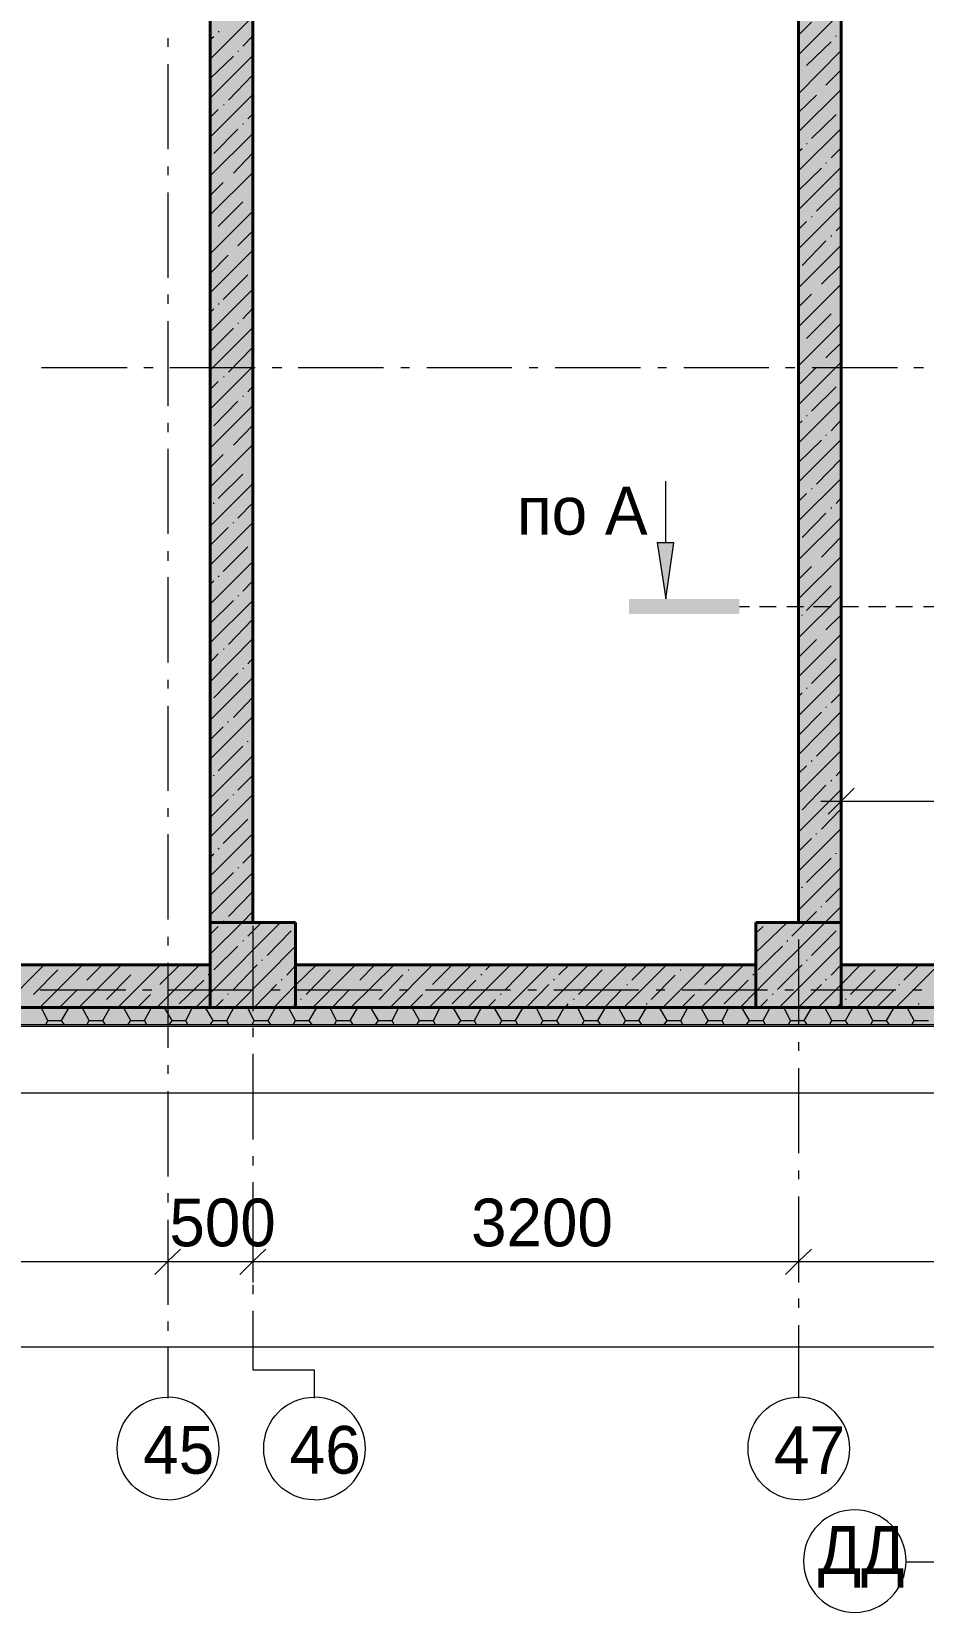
# Model space of a CAD drawing. Header units: millimetres. Extents: x -401725 to 250493, y 305116 to 802890.
# Drawn here: x -375108.241 to -375106.181, y 508974.454 to 508978.104 of the extents above; entities that cross this region are included whole.
import ezdxf

# ---------------------------------------------------------------- set-up
doc = ezdxf.new("R2010")
doc.units = ezdxf.units.MM
doc.layers.add('PDF _Геометрия', color=7, linetype='Continuous', true_color=0x1d1d1d)
doc.layers.add('PDF _Сплошная заливка', color=7, linetype='Continuous', true_color=0xffffff)
doc.layers.add('PDF _Текст', color=7, linetype='Continuous')

msp = doc.modelspace()

# ---------------------------------------------------------------- hatches: boundary and pattern name
at = {"layer": 'PDF _Сплошная заливка', "transparency": 33554559}
msp.add_hatch(color=7, dxfattribs=at).paths.add_polyline_path([(-375106.7776, 508976.796), (-375106.7594, 508976.9237), (-375106.7946, 508976.9237), (-375106.7946, 508976.9144), (-375106.7943, 508976.9144), (-375106.7943, 508976.9027), (-375106.7926, 508976.9027), (-375106.7926, 508976.8927), (-375106.7909, 508976.8927), (-375106.7909, 508976.881), (-375106.7893, 508976.881), (-375106.7893, 508976.871), (-375106.7876, 508976.871), (-375106.7876, 508976.8594), (-375106.7859, 508976.8594), (-375106.7859, 508976.8494), (-375106.7843, 508976.8494), (-375106.7843, 508976.8377), (-375106.7826, 508976.8377), (-375106.7826, 508976.8277), (-375106.7809, 508976.8277), (-375106.7809, 508976.816), (-375106.7793, 508976.816), (-375106.7793, 508976.806), (-375106.7776, 508976.806)])

# ---------------------------------------------------------------- linework, layer by layer
at = {"layer": 'PDF _Геометрия', "color": 7, "lineweight": 40}
for points in [[(-375106.4697, 508979.0005), (-375106.4697, 508976.047)], [(-375106.568, 508976.0471), (-375106.3714, 508976.0471), (-375106.3714, 508978.9021)], [(-375107.828, 508978.8038), (-375107.828, 508976.0469)], [(-375107.7297, 508976.0471), (-375107.7297, 508978.8038)], [(-375107.6314, 508976.0471), (-375107.8281, 508976.0471)], [(-375107.8281, 508976.0471), (-375107.7297, 508976.0471)], [(-375107.828, 508976.0471), (-375107.828, 508975.8504)], [(-375107.6314, 508975.8504), (-375107.6314, 508976.0471)], [(-375106.5681, 508976.0471), (-375106.5681, 508975.8505)], [(-375106.4697, 508976.0471), (-375106.3714, 508976.0471)], [(-375106.3714, 508975.8504), (-375106.3714, 508976.0471)], [(-375107.828, 508975.9488), (-375108.9699, 508975.9488)], [(-375107.828, 508975.8505), (-375107.828, 508975.9488)], [(-375106.5681, 508975.9488), (-375107.6314, 508975.9488)], [(-375107.6314, 508975.9488), (-375107.6314, 508975.8504)], [(-375106.5681, 508975.8505), (-375106.5681, 508975.9488)], [(-375106.3714, 508975.9488), (-375106.3714, 508975.8504)], [(-375103.4181, 508975.9488), (-375106.3713, 508975.9488)], [(-375109.9931, 508975.8505), (-375107.8279, 508975.8505)], [(-375107.8281, 508975.8504), (-375107.6314, 508975.8504)], [(-375107.6314, 508975.8505), (-375106.5681, 508975.8505)], [(-375106.568, 508975.8504), (-375106.3714, 508975.8504)], [(-375106.3713, 508975.8505), (-375103.4181, 508975.8505)]]:
    msp.add_lwpolyline(points, dxfattribs=at)
at = {"layer": 'PDF _Геометрия', "color": 7, "lineweight": 9}
for points in [[(-375106.3714, 508978.9021), (-375106.3714, 508977.9255)], [(-375107.7297, 508978.1138), (-375107.7297, 508977.9171)], [(-375107.9264, 508978.0888), (-375107.9264, 508978.0688)], [(-375106.4697, 508978.0821), (-375106.4697, 508977.8854)], [(-375107.9264, 508978.0288), (-375107.9264, 508977.8321)], [(-375107.7297, 508977.8788), (-375107.7297, 508977.8571)], [(-375106.4697, 508977.8454), (-375106.4697, 508977.8254)], [(-375107.7297, 508977.8188), (-375107.7297, 508977.6204)], [(-375107.9264, 508977.7921), (-375107.9264, 508977.7721)], [(-375106.4697, 508977.7855), (-375106.4697, 508977.5888)], [(-375107.9264, 508977.7321), (-375107.9264, 508977.5355)], [(-375107.7297, 508977.5821), (-375107.7297, 508977.5604)], [(-375106.4697, 508977.5488), (-375106.4697, 508977.5288)], [(-375107.7297, 508977.5221), (-375107.7297, 508977.3254)], [(-375107.9264, 508977.4971), (-375107.9264, 508977.4755)], [(-375106.4697, 508977.4888), (-375106.4697, 508977.2921)], [(-375107.9264, 508977.4355), (-375107.9264, 508977.2388)], [(-375108.0198, 508977.3272), (-375108.2182, 508977.3272)], [(-375107.9598, 508977.3272), (-375107.9816, 508977.3272)], [(-375107.7248, 508977.3272), (-375107.9215, 508977.3272)], [(-375107.6631, 508977.3272), (-375107.6848, 508977.3272)], [(-375107.4282, 508977.3272), (-375107.6248, 508977.3272)], [(-375107.3681, 508977.3271), (-375107.3882, 508977.3271)], [(-375107.1315, 508977.3272), (-375107.3281, 508977.3272)], [(-375107.0715, 508977.3272), (-375107.0915, 508977.3272)], [(-375106.8348, 508977.3272), (-375107.0314, 508977.3272)], [(-375106.7748, 508977.3272), (-375106.7949, 508977.3272)], [(-375106.5382, 508977.3272), (-375106.7349, 508977.3272)], [(-375106.4781, 508977.3272), (-375106.4999, 508977.3272)], [(-375106.2415, 508977.3272), (-375106.4383, 508977.3272)], [(-375106.1815, 508977.3272), (-375106.2031, 508977.3272)], [(-375107.7297, 508977.2854), (-375107.7297, 508977.2638)], [(-375106.4697, 508977.2538), (-375106.4697, 508977.2321)], [(-375107.7297, 508977.2254), (-375107.7297, 508977.0288)], [(-375107.9264, 508977.2004), (-375107.9264, 508977.1788)], [(-375106.4697, 508977.1921), (-375106.4697, 508976.9954)], [(-375107.9264, 508977.1404), (-375107.9264, 508976.9438)], [(-375106.7764, 508976.9238), (-375106.7764, 508977.0655)], [(-375107.7297, 508976.9888), (-375107.7297, 508976.9688)], [(-375107.7297, 508976.9288), (-375107.7297, 508976.7321)], [(-375106.4697, 508976.9571), (-375106.4697, 508976.9354)], [(-375107.9264, 508976.9038), (-375107.9264, 508976.8821)], [(-375106.7965, 508976.9238), (-375106.7764, 508976.7938)], [(-375106.758, 508976.9237), (-375106.7963, 508976.9237)], [(-375106.7764, 508976.7937), (-375106.758, 508976.9237)], [(-375106.4697, 508976.8971), (-375106.4697, 508976.6988)], [(-375107.9264, 508976.8438), (-375107.9264, 508976.6471)], [(-375107.7297, 508976.6921), (-375107.7297, 508976.6721)], [(-375106.4697, 508976.6604), (-375106.4697, 508976.6388)], [(-375107.9264, 508976.6071), (-375107.9264, 508976.5871)], [(-375107.7297, 508976.6321), (-375107.7297, 508976.4354)], [(-375106.4697, 508976.6005), (-375106.4697, 508976.4038)], [(-375107.9264, 508976.5471), (-375107.9264, 508976.3505)], [(-375107.7297, 508976.3954), (-375107.7297, 508976.3754)], [(-375106.4697, 508976.3638), (-375106.4697, 508976.3421)], [(-375106.3714, 508976.3688), (-375106.3714, 508976.3271), (-375106.3714, 508976.2804)], [(-375107.9264, 508976.3104), (-375107.9264, 508976.2905)], [(-375107.7297, 508976.3354), (-375107.7297, 508976.1388)], [(-375106.4697, 508976.3038), (-375106.4697, 508976.1071)], [(-375106.4181, 508976.3271), (-375105.5648, 508976.3271)], [(-375107.9264, 508976.2504), (-375107.9264, 508976.0538)], [(-375107.7297, 508976.1004), (-375107.7297, 508976.0788)], [(-375106.4697, 508976.0671), (-375106.4697, 508976.0471)], [(-375107.9264, 508976.0138), (-375107.9264, 508975.9938)], [(-375107.7297, 508976.0388), (-375107.7297, 508975.8421)], [(-375106.4697, 508976.0071), (-375106.4697, 508975.8104)], [(-375107.9264, 508975.9538), (-375107.9264, 508975.7571)], [(-375106.3713, 508975.9488), (-375103.4181, 508975.9488)], [(-375108.0231, 508975.8905), (-375108.2214, 508975.8905)], [(-375107.9631, 508975.8904), (-375107.9848, 508975.8904)], [(-375107.7281, 508975.8905), (-375107.9247, 508975.8905)], [(-375107.6664, 508975.8905), (-375107.688, 508975.8905)], [(-375107.4314, 508975.8905), (-375107.6281, 508975.8905)], [(-375107.3714, 508975.8904), (-375107.3914, 508975.8904)], [(-375107.1348, 508975.8905), (-375107.3314, 508975.8905)], [(-375107.0747, 508975.8904), (-375107.0948, 508975.8904)], [(-375106.8381, 508975.8905), (-375107.0347, 508975.8905)], [(-375106.7781, 508975.8904), (-375106.7981, 508975.8904)], [(-375106.5414, 508975.8905), (-375106.7381, 508975.8905)], [(-375106.4814, 508975.8905), (-375106.5015, 508975.8905)], [(-375106.2448, 508975.8905), (-375106.4415, 508975.8905)], [(-375106.1847, 508975.8905), (-375106.2063, 508975.8905)], [(-375103.398, 508975.8504), (-375103.3996, 508975.8504), (-375103.398, 508975.8504), (-375107.8948, 508975.8504)], [(-375103.3996, 508975.8104), (-375103.3996, 508975.8504), (-375107.8945, 508975.8504)], [(-375133.6947, 508975.807), (-375107.8953, 508975.807)], [(-375107.8946, 508975.8104), (-375133.694, 508975.8104)], [(-375107.8947, 508975.8071), (-375103.4416, 508975.8071)], [(-375103.4382, 508975.8072), (-375103.4382, 508975.8105), (-375107.8946, 508975.8105)], [(-375107.7297, 508975.8038), (-375107.7297, 508975.7821)], [(-375106.4697, 508975.7705), (-375106.4697, 508975.7504)], [(-375107.7297, 508975.7438), (-375107.7297, 508975.5454)], [(-375107.9264, 508975.7171), (-375107.9264, 508975.6971)], [(-375106.4697, 508975.7105), (-375106.4697, 508975.5138)], [(-375114.9147, 508975.6538), (-375103.615, 508975.6538)], [(-375107.9264, 508975.6571), (-375107.9264, 508975.4605)], [(-375107.7297, 508975.5071), (-375107.7297, 508975.4854)], [(-375106.4697, 508975.4738), (-375106.4697, 508975.4538)], [(-375107.7297, 508975.4471), (-375107.7297, 508975.2504)], [(-375107.9264, 508975.4221), (-375107.9264, 508975.4005)], [(-375106.4697, 508975.4138), (-375106.4697, 508975.2171)], [(-375107.9264, 508975.3605), (-375107.9264, 508975.1638)], [(-375107.9264, 508975.3054), (-375107.9264, 508975.2638), (-375107.9264, 508975.2155)], [(-375107.7297, 508975.3054), (-375107.7297, 508975.2638), (-375107.7297, 508975.2154)], [(-375106.4697, 508975.3054), (-375106.4697, 508975.2638), (-375106.4697, 508975.2154)], [(-375110.0915, 508975.2638), (-375107.9264, 508975.2638)], [(-375107.9263, 508975.2638), (-375107.7297, 508975.2638)], [(-375107.7297, 508975.2638), (-375106.4697, 508975.2638)], [(-375106.4697, 508975.2637), (-375105.583, 508975.2637)], [(-375107.7297, 508975.2104), (-375107.7297, 508975.1888)], [(-375106.4697, 508975.1788), (-375106.4697, 508975.1571)], [(-375107.7297, 508975.1504), (-375107.7297, 508975.0138)], [(-375107.9264, 508975.1254), (-375107.9264, 508975.1038)], [(-375106.4697, 508975.1171), (-375106.4697, 508974.9488)], [(-375133.7031, 508975.0672), (-375104.7104, 508975.0672)], [(-375107.9264, 508975.0654), (-375107.9264, 508974.9488)], [(-375107.7299, 508975.0138), (-375107.5882, 508975.0138)], [(-375107.5882, 508975.0138), (-375107.5882, 508974.9488)], [(-375106.2229, 508974.5704), (-375106.0046, 508974.5704)]]:
    msp.add_lwpolyline(points, dxfattribs=at)
at = {"layer": 'PDF _Геометрия', "lineweight": 9}
for points in [[(-375107.8281, 508978.0404), (-375107.7297, 508978.1388)], [(-375106.4697, 508978.0504), (-375106.3714, 508978.1488)], [(-375107.8095, 508978.1037), (-375107.8079, 508978.1037)], [(-375107.7531, 508978.0704), (-375107.7297, 508978.0938)], [(-375106.4698, 508978.0955), (-375106.4398, 508978.1255)], [(-375106.3831, 508978.0921), (-375106.3831, 508978.0938)], [(-375107.828, 508978.0854), (-375107.8196, 508978.0921)], [(-375107.7647, 508978.0588), (-375107.7631, 508978.0588)], [(-375106.4697, 508977.9604), (-375106.3714, 508978.0604)], [(-375106.4514, 508978.0255), (-375106.3947, 508978.0805)], [(-375107.8282, 508977.9955), (-375107.7748, 508978.0472)], [(-375107.8281, 508977.9504), (-375107.7297, 508978.0488)], [(-375107.7864, 508977.9454), (-375107.7313, 508978.0021)], [(-375106.4613, 508978.0137), (-375106.4613, 508978.0137)], [(-375106.4064, 508977.9804), (-375106.3714, 508978.0154)], [(-375107.8281, 508977.8604), (-375107.7297, 508977.9588)], [(-375106.4699, 508977.9172), (-375106.4282, 508977.9571)], [(-375106.4697, 508977.8721), (-375106.3714, 508977.9704)], [(-375106.4165, 508977.9688), (-375106.4165, 508977.9688)], [(-375107.8282, 508977.9055), (-375107.8098, 508977.9238)], [(-375107.7979, 508977.9354), (-375107.7963, 508977.9354)], [(-375107.7413, 508977.9021), (-375107.7297, 508977.9138)], [(-375106.4398, 508977.8571), (-375106.3831, 508977.9121)], [(-375106.3731, 508977.9238), (-375106.3714, 508977.9254)], [(-375107.8198, 508977.8221), (-375107.7648, 508977.8788)], [(-375107.753, 508977.8905), (-375107.7514, 508977.8905)], [(-375106.4697, 508977.7821), (-375106.3714, 508977.8804)], [(-375107.8281, 508977.7704), (-375107.7297, 508977.8688)], [(-375106.4513, 508977.8454), (-375106.4496, 508977.8454)], [(-375107.7746, 508977.7771), (-375107.7297, 508977.8238)], [(-375106.4697, 508977.8271), (-375106.4613, 508977.8337)], [(-375106.4065, 508977.8005), (-375106.4048, 508977.8005)], [(-375106.3947, 508977.8121), (-375106.3714, 508977.8354)], [(-375107.8281, 508977.6804), (-375107.7297, 508977.7788)], [(-375107.7865, 508977.7672), (-375107.7865, 508977.7672)], [(-375106.4698, 508977.7371), (-375106.4165, 508977.7888)], [(-375106.4697, 508977.6921), (-375106.3714, 508977.7904)], [(-375107.8282, 508977.7255), (-375107.7982, 508977.7555)], [(-375107.7313, 508977.7321), (-375107.7297, 508977.7338)], [(-375106.428, 508977.6888), (-375106.373, 508977.7438)], [(-375107.8097, 508977.6538), (-375107.7531, 508977.7105)], [(-375107.7414, 508977.7221), (-375107.7414, 508977.7221)], [(-375106.4697, 508977.6021), (-375106.3714, 508977.7004)], [(-375107.8281, 508977.5904), (-375107.7297, 508977.6888)], [(-375106.4699, 508977.6472), (-375106.4515, 508977.6655)], [(-375106.4396, 508977.6771), (-375106.4379, 508977.6771)], [(-375106.3831, 508977.6438), (-375106.3714, 508977.6554)], [(-375107.8196, 508977.6437), (-375107.8196, 508977.6437)], [(-375107.7646, 508977.6088), (-375107.7297, 508977.6438)], [(-375106.4614, 508977.5638), (-375106.4064, 508977.6205)], [(-375106.3948, 508977.6321), (-375106.3931, 508977.6321)], [(-375107.8281, 508977.5004), (-375107.7297, 508977.5988)], [(-375107.8281, 508977.5455), (-375107.7865, 508977.5872)], [(-375107.7748, 508977.5988), (-375107.7748, 508977.5988)], [(-375106.4697, 508977.5121), (-375106.3714, 508977.6104)], [(-375107.7313, 508977.5538), (-375107.7297, 508977.5538)], [(-375106.4163, 508977.5204), (-375106.3714, 508977.5654)], [(-375107.8281, 508977.4104), (-375107.7297, 508977.5088)], [(-375107.798, 508977.4854), (-375107.7414, 508977.5421)], [(-375106.4697, 508977.4221), (-375106.3714, 508977.5204)], [(-375106.4282, 508977.5088), (-375106.4282, 508977.5088)], [(-375107.8095, 508977.4754), (-375107.8079, 508977.4754)], [(-375106.4698, 508977.4672), (-375106.4398, 508977.4972)], [(-375106.3731, 508977.4754), (-375106.3714, 508977.4754)], [(-375107.828, 508977.4554), (-375107.8196, 508977.4637)], [(-375107.7531, 508977.4404), (-375107.7297, 508977.4654)], [(-375106.4514, 508977.3954), (-375106.3947, 508977.4521)], [(-375106.3831, 508977.4638), (-375106.3831, 508977.4638)], [(-375107.8282, 508977.3655), (-375107.7748, 508977.4188)], [(-375107.8281, 508977.3221), (-375107.7297, 508977.4204)], [(-375107.7647, 508977.4305), (-375107.7631, 508977.4305)], [(-375106.4697, 508977.3321), (-375106.3714, 508977.4304)], [(-375107.7864, 508977.3171), (-375107.7313, 508977.3738)], [(-375106.4613, 508977.3854), (-375106.4613, 508977.3854)], [(-375106.4064, 508977.3504), (-375106.3714, 508977.3854)], [(-375107.8281, 508977.2321), (-375107.7297, 508977.3304)], [(-375106.4699, 508977.2872), (-375106.4282, 508977.3288)], [(-375106.4697, 508977.2421), (-375106.3714, 508977.3404)], [(-375106.4165, 508977.3405), (-375106.4165, 508977.3405)], [(-375107.8282, 508977.2772), (-375107.8098, 508977.2955)], [(-375107.7979, 508977.3071), (-375107.7963, 508977.3071)], [(-375106.3731, 508977.2954), (-375106.3714, 508977.2954)], [(-375107.753, 508977.2621), (-375107.7514, 508977.2621)], [(-375107.7413, 508977.2721), (-375107.7297, 508977.2854)], [(-375106.4398, 508977.2271), (-375106.3831, 508977.2838)], [(-375107.8281, 508977.1421), (-375107.7297, 508977.2404)], [(-375107.8198, 508977.1938), (-375107.7648, 508977.2505)], [(-375106.4697, 508977.1538), (-375106.3714, 508977.2521)], [(-375106.4513, 508977.2171), (-375106.4496, 508977.2171)], [(-375107.7746, 508977.1488), (-375107.7297, 508977.1954)], [(-375106.4697, 508977.1971), (-375106.4613, 508977.2054)], [(-375106.3947, 508977.1821), (-375106.3714, 508977.2071)], [(-375107.8281, 508977.0521), (-375107.7297, 508977.1504)], [(-375106.4698, 508977.1088), (-375106.4165, 508977.1605)], [(-375106.4697, 508977.0638), (-375106.3714, 508977.1621)], [(-375106.4065, 508977.1721), (-375106.4048, 508977.1721)], [(-375107.8282, 508977.0972), (-375107.7982, 508977.1272)], [(-375107.7865, 508977.1388), (-375107.7865, 508977.1388)], [(-375106.428, 508977.0588), (-375106.373, 508977.1154)], [(-375107.8097, 508977.0255), (-375107.7531, 508977.0821)], [(-375107.7414, 508977.0938), (-375107.7414, 508977.0938)], [(-375107.7313, 508977.1038), (-375107.7297, 508977.1054)], [(-375106.4697, 508976.9738), (-375106.3714, 508977.0721)], [(-375107.8281, 508976.9621), (-375107.7297, 508977.0604)], [(-375106.4699, 508977.0188), (-375106.4515, 508977.0372)], [(-375106.4396, 508977.0487), (-375106.4379, 508977.0487)], [(-375107.8196, 508977.0137), (-375107.8196, 508977.0154)], [(-375107.7646, 508976.9804), (-375107.7297, 508977.0154)], [(-375106.3948, 508977.0038), (-375106.3931, 508977.0038)], [(-375106.3831, 508977.0138), (-375106.3714, 508977.0271)], [(-375107.8281, 508976.8721), (-375107.7297, 508976.9704)], [(-375107.7748, 508976.9688), (-375107.7748, 508976.9705)], [(-375106.4697, 508976.8838), (-375106.3714, 508976.9821)], [(-375106.4614, 508976.9355), (-375106.4064, 508976.9921)], [(-375107.8281, 508976.9172), (-375107.7865, 508976.9588)], [(-375107.7313, 508976.9254), (-375107.7297, 508976.9254)], [(-375106.4163, 508976.8904), (-375106.3714, 508976.9371)], [(-375107.798, 508976.8571), (-375107.7414, 508976.9138)], [(-375106.4697, 508976.7938), (-375106.3714, 508976.8921)], [(-375107.8281, 508976.7821), (-375107.7297, 508976.8804)], [(-375106.4698, 508976.8388), (-375106.4398, 508976.8688)], [(-375106.4282, 508976.8805), (-375106.4282, 508976.8805)], [(-375107.828, 508976.8271), (-375107.8196, 508976.8354)], [(-375107.8095, 508976.8454), (-375107.8079, 508976.8471)], [(-375107.7531, 508976.8121), (-375107.7297, 508976.8354)], [(-375106.4514, 508976.7671), (-375106.3947, 508976.8238)], [(-375106.3831, 508976.8355), (-375106.3831, 508976.8355)], [(-375106.3731, 508976.8454), (-375106.3714, 508976.8471)], [(-375107.8282, 508976.7372), (-375107.7748, 508976.7905)], [(-375107.8281, 508976.6921), (-375107.7297, 508976.7904)], [(-375107.7647, 508976.8005), (-375107.7631, 508976.8021)], [(-375106.4697, 508976.7038), (-375106.3714, 508976.8021)], [(-375107.7864, 508976.6888), (-375107.7313, 508976.7454)], [(-375106.4613, 508976.7554), (-375106.4613, 508976.7571)], [(-375106.4064, 508976.7221), (-375106.3714, 508976.7571)], [(-375106.4697, 508976.6138), (-375106.3714, 508976.7121)], [(-375106.4165, 508976.7122), (-375106.4165, 508976.7122)], [(-375107.8281, 508976.6021), (-375107.7297, 508976.7021)], [(-375107.7979, 508976.6771), (-375107.7963, 508976.6787)], [(-375106.4699, 508976.6588), (-375106.4282, 508976.7005)], [(-375107.8282, 508976.6472), (-375107.8098, 508976.6672)], [(-375107.753, 508976.6321), (-375107.7514, 508976.6338)], [(-375107.7413, 508976.6438), (-375107.7297, 508976.6571)], [(-375106.4398, 508976.5988), (-375106.3831, 508976.6555)], [(-375106.3731, 508976.6671), (-375106.3714, 508976.6671)], [(-375107.8281, 508976.5138), (-375107.7297, 508976.6121)], [(-375107.8198, 508976.5655), (-375107.7648, 508976.6221)], [(-375106.4697, 508976.5238), (-375106.3714, 508976.6221)], [(-375107.7746, 508976.5204), (-375107.7297, 508976.5671)], [(-375106.4697, 508976.5687), (-375106.4613, 508976.5771)], [(-375106.4513, 508976.5871), (-375106.4496, 508976.5887)], [(-375106.3947, 508976.5538), (-375106.3714, 508976.5771)], [(-375106.4698, 508976.4788), (-375106.4165, 508976.5322)], [(-375106.4697, 508976.4338), (-375106.3714, 508976.5338)], [(-375106.4065, 508976.5438), (-375106.4048, 508976.5438)], [(-375107.8282, 508976.4688), (-375107.7982, 508976.4988)], [(-375107.8281, 508976.4238), (-375107.7297, 508976.5221)], [(-375107.7865, 508976.5088), (-375107.7865, 508976.5105)], [(-375106.428, 508976.4304), (-375106.373, 508976.4871)], [(-375107.8097, 508976.3971), (-375107.7531, 508976.4538)], [(-375107.7414, 508976.4638), (-375107.7414, 508976.4655)], [(-375107.7313, 508976.4754), (-375107.7297, 508976.4771)], [(-375107.8281, 508976.3338), (-375107.7297, 508976.4321)], [(-375106.4697, 508976.3454), (-375106.3714, 508976.4438)], [(-375106.4396, 508976.4187), (-375106.4379, 508976.4204)], [(-375107.8196, 508976.3854), (-375107.8196, 508976.3871)], [(-375107.7646, 508976.3521), (-375107.7297, 508976.3871)], [(-375106.4699, 508976.3905), (-375106.4515, 508976.4088)], [(-375106.3831, 508976.3854), (-375106.3714, 508976.3988)], [(-375107.8281, 508976.2438), (-375107.7297, 508976.3421)], [(-375107.7748, 508976.3405), (-375107.7748, 508976.3422)], [(-375106.4697, 508976.2554), (-375106.3714, 508976.3538)], [(-375106.4614, 508976.3071), (-375106.4064, 508976.3638)], [(-375106.3948, 508976.3738), (-375106.3931, 508976.3755)], [(-375107.8281, 508976.2888), (-375107.7865, 508976.3305)], [(-375106.4163, 508976.2621), (-375106.3714, 508976.3088)], [(-375107.798, 508976.2288), (-375107.7414, 508976.2854)], [(-375107.7313, 508976.2954), (-375107.7297, 508976.2971)], [(-375107.8281, 508976.1538), (-375107.7297, 508976.2521)], [(-375106.4698, 508976.2105), (-375106.4398, 508976.2405)], [(-375106.4697, 508976.1654), (-375106.3714, 508976.2638)], [(-375106.4282, 508976.2505), (-375106.4282, 508976.2522)], [(-375107.828, 508976.1987), (-375107.8196, 508976.2054)], [(-375107.8095, 508976.2171), (-375107.8079, 508976.2187)], [(-375107.7531, 508976.1838), (-375107.7297, 508976.2071)], [(-375106.4514, 508976.1388), (-375106.3947, 508976.1955)], [(-375106.3831, 508976.2054), (-375106.3831, 508976.2071)], [(-375106.3731, 508976.2171), (-375106.3714, 508976.2188)], [(-375107.8282, 508976.1088), (-375107.7748, 508976.1622)], [(-375107.8281, 508976.0638), (-375107.7297, 508976.1621)], [(-375107.7647, 508976.1721), (-375107.7631, 508976.1738)], [(-375106.4697, 508976.0754), (-375106.3714, 508976.1738)], [(-375106.4613, 508976.1271), (-375106.4613, 508976.1287)], [(-375106.4064, 508976.0938), (-375106.3714, 508976.1288)], [(-375107.7864, 508976.0604), (-375107.7313, 508976.1171)], [(-375107.7979, 508976.0487), (-375107.7963, 508976.0504)], [(-375107.7547, 508976.0471), (-375107.7297, 508976.0721)], [(-375106.4531, 508976.0472), (-375106.4282, 508976.0722)], [(-375106.4165, 508976.0822), (-375106.4165, 508976.0838)], [(-375106.4081, 508976.0471), (-375106.3714, 508976.0838)], [(-375107.8282, 508976.0188), (-375107.8098, 508976.0372)], [(-375107.8281, 508975.8838), (-375107.6648, 508976.0472)], [(-375107.8281, 508975.9738), (-375107.7547, 508976.0471)], [(-375107.7414, 508976.0154), (-375107.7096, 508976.047)], [(-375107.6965, 508975.9705), (-375107.6414, 508976.0271)], [(-375106.5682, 508976.0222), (-375106.5515, 508976.0372)], [(-375106.5681, 508975.9771), (-375106.4963, 508976.0471)], [(-375106.5681, 508975.8871), (-375106.408, 508976.0471)], [(-375106.4848, 508976.0155), (-375106.4531, 508976.0472)], [(-375106.4398, 508975.9704), (-375106.3831, 508976.0271)], [(-375106.3731, 508976.0371), (-375106.3714, 508976.0388)], [(-375107.8198, 508975.9371), (-375107.7648, 508975.9921)], [(-375107.7714, 508975.8504), (-375107.6314, 508975.9921)], [(-375107.753, 508976.0038), (-375107.7514, 508976.0055)], [(-375106.563, 508975.9371), (-375106.5064, 508975.9921)], [(-375106.5147, 508975.8504), (-375106.3714, 508975.9938)], [(-375106.4964, 508976.0038), (-375106.4947, 508976.0054)], [(-375108.3097, 508975.8504), (-375108.2114, 508975.9488)], [(-375108.2214, 508975.8505), (-375108.1231, 508975.9488)], [(-375108.1682, 508975.9489), (-375108.1682, 508975.9489)], [(-375108.1314, 508975.8505), (-375108.0332, 508975.9488)], [(-375108.113, 508975.9137), (-375108.078, 508975.9487)], [(-375108.0413, 508975.8504), (-375107.943, 508975.9487)], [(-375107.9881, 508975.9488), (-375107.9881, 508975.9488)], [(-375107.9514, 508975.8504), (-375107.853, 508975.9488)], [(-375107.9447, 508975.9038), (-375107.8981, 508975.9488)], [(-375107.7746, 508975.8921), (-375107.7197, 508975.9488)], [(-375107.708, 508975.9587), (-375107.708, 508975.9604)], [(-375107.6514, 508975.9254), (-375107.6314, 508975.9471)], [(-375107.6315, 508975.9471), (-375107.6281, 508975.9488)], [(-375107.6314, 508975.9021), (-375107.583, 508975.9488)], [(-375107.5914, 508975.8505), (-375107.4931, 508975.9488)], [(-375107.5398, 508975.9488), (-375107.5382, 508975.9488)], [(-375107.5032, 508975.8505), (-375107.4032, 508975.9488)], [(-375107.4829, 508975.9137), (-375107.448, 508975.9488)], [(-375107.413, 508975.8504), (-375107.3146, 508975.9487)], [(-375107.3597, 508975.9488), (-375107.3597, 508975.9488)], [(-375107.323, 508975.8504), (-375107.2247, 508975.9488)], [(-375107.3149, 508975.9038), (-375107.2698, 508975.9488)], [(-375107.2332, 508975.8505), (-375107.1348, 508975.9488)], [(-375107.1915, 508975.9372), (-375107.1799, 508975.9489)], [(-375107.1463, 508975.8921), (-375107.0913, 508975.9487)], [(-375107.1432, 508975.8505), (-375107.0448, 508975.9488)], [(-375107.0529, 508975.8504), (-375106.9546, 508975.9487)], [(-375107.0231, 508975.9255), (-375106.9997, 508975.9488)], [(-375106.9631, 508975.8504), (-375106.8647, 508975.9488)], [(-375106.9115, 508975.9488), (-375106.9098, 508975.9488)], [(-375106.8731, 508975.8505), (-375106.7748, 508975.9488)], [(-375106.8546, 508975.9137), (-375106.8196, 508975.9487)], [(-375106.783, 508975.8504), (-375106.6846, 508975.9487)], [(-375106.7314, 508975.9488), (-375106.7297, 508975.9488)], [(-375106.6947, 508975.8504), (-375106.5963, 508975.9487)], [(-375106.6864, 508975.9038), (-375106.6398, 508975.9488)], [(-375106.518, 508975.8921), (-375106.4613, 508975.9487)], [(-375106.4513, 508975.9587), (-375106.4496, 508975.9604)], [(-375106.3947, 508975.9254), (-375106.3714, 508975.9488)], [(-375106.3713, 508975.9037), (-375106.3263, 508975.9487)], [(-375106.3347, 508975.8504), (-375106.2364, 508975.9488)], [(-375106.2831, 508975.9488), (-375106.2815, 508975.9488)], [(-375106.2447, 508975.8505), (-375106.1464, 508975.9488)], [(-375106.2264, 508975.9139), (-375106.1915, 508975.9489)], [(-375108.2365, 508975.8805), (-375108.1799, 508975.9372)], [(-375108.1231, 508975.9038), (-375108.1231, 508975.9038)], [(-375108.0681, 508975.8688), (-375108.0114, 508975.9255)], [(-375107.9997, 508975.9371), (-375107.9997, 508975.9371)], [(-375107.8996, 508975.8588), (-375107.843, 508975.9137)], [(-375107.8313, 508975.9254), (-375107.8313, 508975.9271)], [(-375107.7264, 508975.8505), (-375107.6748, 508975.9038)], [(-375107.6631, 508975.9138), (-375107.6631, 508975.9155)], [(-375107.6066, 508975.8805), (-375107.5515, 508975.9372)], [(-375107.4947, 508975.9038), (-375107.4947, 508975.9038)], [(-375107.4381, 508975.8688), (-375107.3831, 508975.9255)], [(-375107.3714, 508975.9371), (-375107.3697, 508975.9371)], [(-375107.2696, 508975.8587), (-375107.2146, 508975.9137)], [(-375107.2029, 508975.9254), (-375107.2013, 508975.9271)], [(-375107.0981, 508975.8505), (-375107.0465, 508975.9038)], [(-375107.0348, 508975.9138), (-375107.0332, 508975.9155)], [(-375106.9781, 508975.8805), (-375106.9231, 508975.9371)], [(-375106.8664, 508975.9038), (-375106.8647, 508975.9038)], [(-375106.8098, 508975.8688), (-375106.7547, 508975.9254)], [(-375106.743, 508975.9371), (-375106.7414, 508975.9371)], [(-375106.6413, 508975.8587), (-375106.5863, 508975.9137)], [(-375106.5746, 508975.9254), (-375106.5729, 508975.9271)], [(-375106.4698, 508975.8505), (-375106.4165, 508975.9038)], [(-375106.4247, 508975.8504), (-375106.3714, 508975.9038)], [(-375106.4065, 508975.9138), (-375106.4048, 508975.9155)], [(-375106.3498, 508975.8805), (-375106.2931, 508975.9372)], [(-375106.238, 508975.9038), (-375106.2364, 508975.9038)], [(-375108.1764, 508975.8505), (-375108.1348, 508975.8921)], [(-375107.9964, 508975.8504), (-375107.9663, 508975.8804)], [(-375107.9546, 508975.8921), (-375107.9546, 508975.8921)], [(-375107.8614, 508975.8505), (-375107.828, 508975.8838)], [(-375107.8165, 508975.8505), (-375107.7982, 508975.8688)], [(-375107.7865, 508975.8805), (-375107.7865, 508975.8822)], [(-375107.6814, 508975.8504), (-375107.6314, 508975.9021)], [(-375107.6181, 508975.8688), (-375107.6181, 508975.8704)], [(-375107.5464, 508975.8504), (-375107.5064, 508975.8921)], [(-375107.3679, 508975.8504), (-375107.338, 508975.8804)], [(-375107.3263, 508975.8921), (-375107.3263, 508975.8921)], [(-375107.1881, 508975.8505), (-375107.1698, 508975.8688)], [(-375107.1581, 508975.8805), (-375107.1565, 508975.8822)], [(-375106.9897, 508975.8688), (-375106.9881, 508975.8705)], [(-375106.918, 508975.8504), (-375106.878, 508975.8921)], [(-375106.7397, 508975.8504), (-375106.7096, 508975.8804)], [(-375106.6979, 508975.8921), (-375106.6963, 508975.8921)], [(-375106.6048, 508975.8505), (-375106.5681, 508975.8871)], [(-375106.5598, 508975.8505), (-375106.5414, 508975.8688)], [(-375106.5298, 508975.8805), (-375106.5281, 508975.8822)], [(-375106.3614, 508975.8688), (-375106.3597, 508975.8704)], [(-375106.2896, 508975.8504), (-375106.248, 508975.8921)], [(-375108.2499, 508975.8488), (-375108.2182, 508975.8488)], [(-375108.2182, 508975.8488), (-375108.2182, 508975.8505)], [(-375108.203, 508975.8204), (-375108.218, 508975.8487)], [(-375108.1713, 508975.8204), (-375108.1546, 508975.8487)], [(-375108.1546, 508975.8487), (-375108.1562, 508975.8504)], [(-375108.1547, 508975.8488), (-375108.1231, 508975.8488)], [(-375108.1546, 508975.8487), (-375108.1546, 508975.8487)], [(-375108.1081, 508975.8205), (-375108.1231, 508975.8488)], [(-375108.123, 508975.8488), (-375108.1214, 508975.8505)], [(-375108.078, 508975.8587), (-375108.078, 508975.8587)], [(-375108.0765, 508975.8205), (-375108.0598, 508975.8488)], [(-375108.0598, 508975.8488), (-375108.0614, 508975.8505)], [(-375108.0598, 508975.8488), (-375108.0598, 508975.8488)], [(-375108.0596, 508975.8487), (-375108.028, 508975.8487)], [(-375108.028, 508975.8488), (-375108.0264, 508975.8504)], [(-375108.0114, 508975.8205), (-375108.028, 508975.8488)], [(-375107.9797, 508975.8204), (-375107.9647, 508975.8488)], [(-375107.9647, 508975.8488), (-375107.9663, 508975.8504)], [(-375107.9649, 508975.8488), (-375107.9332, 508975.8488)], [(-375107.9647, 508975.8488), (-375107.9647, 508975.8488)], [(-375107.9163, 508975.8204), (-375107.933, 508975.8488)], [(-375107.9329, 508975.8487), (-375107.9313, 508975.8504)], [(-375107.8847, 508975.8204), (-375107.8696, 508975.8487)], [(-375107.8697, 508975.8488), (-375107.8381, 508975.8488)], [(-375107.8696, 508975.8487), (-375107.8696, 508975.8504)], [(-375107.8696, 508975.8487), (-375107.8696, 508975.8487)], [(-375107.8215, 508975.8205), (-375107.8382, 508975.8488)], [(-375107.8381, 508975.8488), (-375107.8365, 508975.8505)], [(-375107.7898, 508975.8205), (-375107.7748, 508975.8488)], [(-375107.7748, 508975.8488), (-375107.7748, 508975.8505)], [(-375107.7748, 508975.8488), (-375107.7748, 508975.8488)], [(-375107.7747, 508975.8488), (-375107.7414, 508975.8488)], [(-375107.7414, 508975.8488), (-375107.7414, 508975.8504)], [(-375107.7264, 508975.8205), (-375107.7414, 508975.8488)], [(-375107.6947, 508975.8205), (-375107.6781, 508975.8488)], [(-375107.6781, 508975.8488), (-375107.6797, 508975.8505)], [(-375107.6781, 508975.8488), (-375107.6781, 508975.8488)], [(-375107.6779, 508975.8487), (-375107.6463, 508975.8487)], [(-375107.6314, 508975.8204), (-375107.6464, 508975.8488)], [(-375107.6463, 508975.8487), (-375107.6463, 508975.8504)], [(-375107.6364, 508975.8504), (-375107.6314, 508975.8571)], [(-375107.6313, 508975.8571), (-375107.6297, 508975.8588)], [(-375107.5997, 508975.8204), (-375107.583, 508975.8488)], [(-375107.583, 508975.8488), (-375107.5846, 508975.8504)], [(-375107.5832, 508975.8488), (-375107.5515, 508975.8488)], [(-375107.583, 508975.8488), (-375107.583, 508975.8488)], [(-375107.5515, 508975.8488), (-375107.5499, 508975.8505)], [(-375107.5363, 508975.8204), (-375107.5514, 508975.8487)], [(-375107.5049, 508975.8205), (-375107.4882, 508975.8489)], [(-375107.4882, 508975.8489), (-375107.4898, 508975.8505)], [(-375107.4882, 508975.8489), (-375107.4882, 508975.8489)], [(-375107.4881, 508975.8488), (-375107.4564, 508975.8488)], [(-375107.4398, 508975.8205), (-375107.4566, 508975.8489)], [(-375107.4564, 508975.8488), (-375107.4548, 508975.8505)], [(-375107.4496, 508975.8587), (-375107.4496, 508975.8587)], [(-375107.4081, 508975.8205), (-375107.3931, 508975.8488)], [(-375107.3931, 508975.8488), (-375107.3947, 508975.8505)], [(-375107.3931, 508975.8488), (-375107.3931, 508975.8488)], [(-375107.3929, 508975.8488), (-375107.3613, 508975.8488)], [(-375107.3448, 508975.8205), (-375107.3614, 508975.8488)], [(-375107.3613, 508975.8488), (-375107.3597, 508975.8504)], [(-375107.313, 508975.8204), (-375107.298, 508975.8488)], [(-375107.2982, 508975.8488), (-375107.2665, 508975.8488)], [(-375107.298, 508975.8488), (-375107.298, 508975.8504)], [(-375107.298, 508975.8488), (-375107.298, 508975.8488)], [(-375107.2497, 508975.8204), (-375107.2663, 508975.8488)], [(-375107.2662, 508975.8487), (-375107.2646, 508975.8504)], [(-375107.218, 508975.8204), (-375107.2029, 508975.8487)], [(-375107.203, 508975.8488), (-375107.1714, 508975.8488)], [(-375107.2029, 508975.8487), (-375107.2029, 508975.8504)], [(-375107.2029, 508975.8487), (-375107.2029, 508975.8487)], [(-375107.1549, 508975.8205), (-375107.1716, 508975.8489)], [(-375107.1714, 508975.8488), (-375107.1698, 508975.8505)], [(-375107.1233, 508975.8205), (-375107.1065, 508975.8488)], [(-375107.1065, 508975.8488), (-375107.1081, 508975.8505)], [(-375107.1065, 508975.8488), (-375107.1065, 508975.8488)], [(-375107.1064, 508975.8488), (-375107.0747, 508975.8488)], [(-375107.0747, 508975.8488), (-375107.0747, 508975.8504)], [(-375107.0598, 508975.8205), (-375107.0747, 508975.8488)], [(-375107.028, 508975.8205), (-375107.0114, 508975.8488)], [(-375107.0114, 508975.8488), (-375107.0131, 508975.8505)], [(-375107.0114, 508975.8488), (-375107.0114, 508975.8488)], [(-375107.0113, 508975.8487), (-375106.9796, 508975.8487)], [(-375107.0079, 508975.8504), (-375107.0014, 508975.8588)], [(-375106.9647, 508975.8204), (-375106.9797, 508975.8488)], [(-375106.9796, 508975.8487), (-375106.9796, 508975.8504)], [(-375106.933, 508975.8204), (-375106.9163, 508975.8488)], [(-375106.9163, 508975.8488), (-375106.918, 508975.8504)], [(-375106.9166, 508975.8488), (-375106.8848, 508975.8488)], [(-375106.9163, 508975.8488), (-375106.9163, 508975.8488)], [(-375106.8848, 508975.8488), (-375106.8832, 508975.8505)], [(-375106.8696, 508975.8204), (-375106.8847, 508975.8487)], [(-375106.8383, 508975.8205), (-375106.8215, 508975.8488)], [(-375106.8215, 508975.8488), (-375106.8232, 508975.8505)], [(-375106.8215, 508975.8488), (-375106.8215, 508975.8488)], [(-375106.8214, 508975.8488), (-375106.7897, 508975.8488)], [(-375106.8213, 508975.8587), (-375106.8196, 508975.8587)], [(-375106.7732, 508975.8205), (-375106.7899, 508975.8488)], [(-375106.7898, 508975.8488), (-375106.7881, 508975.8505)], [(-375106.7414, 508975.8205), (-375106.7264, 508975.8488)], [(-375106.7264, 508975.8488), (-375106.7281, 508975.8505)], [(-375106.7264, 508975.8488), (-375106.7264, 508975.8488)], [(-375106.7264, 508975.8487), (-375106.6947, 508975.8487)], [(-375106.6947, 508975.8488), (-375106.693, 508975.8504)], [(-375106.6781, 508975.8205), (-375106.6947, 508975.8488)], [(-375106.6463, 508975.8204), (-375106.6314, 508975.8488)], [(-375106.6315, 508975.8488), (-375106.5998, 508975.8488)], [(-375106.6314, 508975.8488), (-375106.6314, 508975.8504)], [(-375106.6314, 508975.8488), (-375106.6314, 508975.8488)], [(-375106.583, 508975.8204), (-375106.5997, 508975.8488)], [(-375106.5996, 508975.8487), (-375106.5979, 508975.8504)], [(-375106.5513, 508975.8204), (-375106.5363, 508975.8487)], [(-375106.5364, 508975.8488), (-375106.5031, 508975.8488)], [(-375106.5363, 508975.8487), (-375106.5363, 508975.8504)], [(-375106.5363, 508975.8487), (-375106.5363, 508975.8487)], [(-375106.4882, 508975.8205), (-375106.5032, 508975.8489)], [(-375106.5031, 508975.8488), (-375106.5031, 508975.8505)], [(-375106.4566, 508975.8205), (-375106.4398, 508975.8488)], [(-375106.4398, 508975.8488), (-375106.4415, 508975.8505)], [(-375106.4398, 508975.8488), (-375106.4398, 508975.8488)], [(-375106.4397, 508975.8488), (-375106.408, 508975.8488)], [(-375106.408, 508975.8488), (-375106.408, 508975.8504)], [(-375106.3931, 508975.8205), (-375106.408, 508975.8488)], [(-375106.3797, 508975.8504), (-375106.373, 508975.8587)], [(-375106.3614, 508975.8205), (-375106.3448, 508975.8488)], [(-375106.3447, 508975.8488), (-375106.3464, 508975.8505)], [(-375106.3447, 508975.8488), (-375106.3447, 508975.8488)], [(-375106.3446, 508975.8487), (-375106.313, 508975.8487)], [(-375106.313, 508975.8487), (-375106.313, 508975.8504)], [(-375106.298, 508975.8204), (-375106.313, 508975.8488)], [(-375106.2663, 508975.8204), (-375106.2497, 508975.8488)], [(-375106.2497, 508975.8488), (-375106.2514, 508975.8504)], [(-375106.2498, 508975.8488), (-375106.2182, 508975.8488)], [(-375106.2497, 508975.8488), (-375106.2497, 508975.8488)], [(-375106.2182, 508975.8489), (-375106.2165, 508975.8505)], [(-375106.2029, 508975.8204), (-375106.218, 508975.8487)], [(-375106.1932, 508975.8588), (-375106.1915, 508975.8588)], [(-375108.208, 508975.8104), (-375108.2029, 508975.8204)], [(-375108.203, 508975.8205), (-375108.1714, 508975.8205)], [(-375108.203, 508975.8204), (-375108.203, 508975.8204)], [(-375108.1646, 508975.8104), (-375108.1713, 508975.8204)], [(-375108.1131, 508975.8105), (-375108.1081, 508975.8205)], [(-375108.1081, 508975.8205), (-375108.1081, 508975.8205)], [(-375108.1081, 508975.8204), (-375108.0764, 508975.8204)], [(-375108.0698, 508975.8105), (-375108.0765, 508975.8205)], [(-375108.0181, 508975.8105), (-375108.0114, 508975.8205)], [(-375108.0114, 508975.8205), (-375108.0114, 508975.8205)], [(-375108.0113, 508975.8204), (-375107.9796, 508975.8204)], [(-375107.9748, 508975.8105), (-375107.9797, 508975.8205)], [(-375107.9231, 508975.8104), (-375107.9163, 508975.8204)], [(-375107.9163, 508975.8204), (-375107.9163, 508975.8204)], [(-375107.9162, 508975.8204), (-375107.8946, 508975.8204)], [(-375107.8948, 508975.8205), (-375107.8848, 508975.8205)], [(-375107.8797, 508975.8104), (-375107.8846, 508975.8204)], [(-375107.8283, 508975.8105), (-375107.8215, 508975.8205)], [(-375107.8215, 508975.8205), (-375107.8215, 508975.8205)], [(-375107.8214, 508975.8205), (-375107.7897, 508975.8205)], [(-375107.7849, 508975.8105), (-375107.7898, 508975.8205)], [(-375107.7314, 508975.8105), (-375107.7264, 508975.8205)], [(-375107.7264, 508975.8205), (-375107.7264, 508975.8205)], [(-375107.7262, 508975.8204), (-375107.6947, 508975.8204)], [(-375107.6881, 508975.8105), (-375107.6947, 508975.8205)], [(-375107.6364, 508975.8104), (-375107.6314, 508975.8204)], [(-375107.6315, 508975.8205), (-375107.5998, 508975.8205)], [(-375107.6314, 508975.8204), (-375107.6314, 508975.8204)], [(-375107.5931, 508975.8105), (-375107.5997, 508975.8204)], [(-375107.5413, 508975.8104), (-375107.5363, 508975.8204)], [(-375107.5364, 508975.8205), (-375107.5048, 508975.8205)], [(-375107.5363, 508975.8204), (-375107.5363, 508975.8204)], [(-375107.498, 508975.8104), (-375107.5046, 508975.8204)], [(-375107.4465, 508975.8105), (-375107.4398, 508975.8205)], [(-375107.4398, 508975.8205), (-375107.4398, 508975.8205)], [(-375107.4398, 508975.8204), (-375107.4081, 508975.8204)], [(-375107.4032, 508975.8105), (-375107.4082, 508975.8205)], [(-375107.3514, 508975.8105), (-375107.3448, 508975.8205)], [(-375107.3448, 508975.8205), (-375107.3448, 508975.8205)], [(-375107.3446, 508975.8204), (-375107.313, 508975.8204)], [(-375107.3081, 508975.8105), (-375107.3131, 508975.8205)], [(-375107.2564, 508975.8104), (-375107.2497, 508975.8204)], [(-375107.2499, 508975.8205), (-375107.2182, 508975.8205)], [(-375107.2497, 508975.8204), (-375107.2497, 508975.8204)], [(-375107.213, 508975.8104), (-375107.2181, 508975.8204)], [(-375107.1599, 508975.8105), (-375107.1549, 508975.8205)], [(-375107.1549, 508975.8205), (-375107.1549, 508975.8205)], [(-375107.1547, 508975.8205), (-375107.1231, 508975.8205)], [(-375107.1182, 508975.8105), (-375107.1231, 508975.8205)], [(-375107.0647, 508975.8105), (-375107.0598, 508975.8205)], [(-375107.0598, 508975.8205), (-375107.0598, 508975.8205)], [(-375107.0596, 508975.8204), (-375107.028, 508975.8204)], [(-375107.0215, 508975.8105), (-375107.0282, 508975.8205)], [(-375106.9696, 508975.8104), (-375106.9647, 508975.8204)], [(-375106.9649, 508975.8205), (-375106.9332, 508975.8205)], [(-375106.9647, 508975.8204), (-375106.9647, 508975.8204)], [(-375106.9264, 508975.8104), (-375106.933, 508975.8205)], [(-375106.8746, 508975.8104), (-375106.8696, 508975.8204)], [(-375106.8697, 508975.8205), (-375106.8381, 508975.8205)], [(-375106.8696, 508975.8204), (-375106.8696, 508975.8204)], [(-375106.8313, 508975.8104), (-375106.8379, 508975.8204)], [(-375106.7798, 508975.8105), (-375106.7732, 508975.8205)], [(-375106.7732, 508975.8205), (-375106.7732, 508975.8205)], [(-375106.7731, 508975.8204), (-375106.7414, 508975.8204)], [(-375106.7365, 508975.8105), (-375106.7415, 508975.8205)], [(-375106.6847, 508975.8105), (-375106.6781, 508975.8205)], [(-375106.6781, 508975.8205), (-375106.6781, 508975.8205)], [(-375106.6779, 508975.8204), (-375106.6463, 508975.8204)], [(-375106.6414, 508975.8105), (-375106.6464, 508975.8205)], [(-375106.5897, 508975.8104), (-375106.583, 508975.8204)], [(-375106.5832, 508975.8205), (-375106.5515, 508975.8205)], [(-375106.583, 508975.8204), (-375106.583, 508975.8204)], [(-375106.5463, 508975.8104), (-375106.5513, 508975.8204)], [(-375106.4932, 508975.8105), (-375106.4882, 508975.8205)], [(-375106.4882, 508975.8205), (-375106.4882, 508975.8205)], [(-375106.488, 508975.8205), (-375106.4564, 508975.8205)], [(-375106.4496, 508975.8104), (-375106.4563, 508975.8204)], [(-375106.3981, 508975.8105), (-375106.3931, 508975.8205)], [(-375106.3931, 508975.8205), (-375106.3931, 508975.8205)], [(-375106.3931, 508975.8204), (-375106.3613, 508975.8204)], [(-375106.3548, 508975.8105), (-375106.3615, 508975.8205)], [(-375106.3031, 508975.8104), (-375106.298, 508975.8204)], [(-375106.2982, 508975.8205), (-375106.2665, 508975.8205)], [(-375106.298, 508975.8204), (-375106.298, 508975.8204)], [(-375106.2597, 508975.8105), (-375106.2665, 508975.8205)], [(-375106.208, 508975.8104), (-375106.2029, 508975.8204)], [(-375106.203, 508975.8205), (-375106.1698, 508975.8205)], [(-375106.2029, 508975.8204), (-375106.2029, 508975.8204)]]:
    msp.add_lwpolyline(points, dxfattribs=at)
at = {"layer": 'PDF _Геометрия', "color": 8, "lineweight": 9, "true_color": 0x808080}
for points in [[(-375106.583, 508976.7754), (-375106.6063, 508976.7754)], [(-375106.5213, 508976.7754), (-375106.5596, 508976.7754)], [(-375106.458, 508976.7754), (-375106.4964, 508976.7754)], [(-375106.3947, 508976.7755), (-375106.4348, 508976.7755)], [(-375106.3314, 508976.7755), (-375106.3714, 508976.7755)], [(-375106.2681, 508976.7755), (-375106.3082, 508976.7755)], [(-375106.2065, 508976.7755), (-375106.2447, 508976.7755)], [(-375106.1432, 508976.7755), (-375106.1815, 508976.7755)]]:
    msp.add_lwpolyline(points, dxfattribs=at)
at = {"layer": 'PDF _Геометрия', "color": 7, "lineweight": 18}
for points in [[(-375106.3716, 508976.3272), (-375106.3415, 508976.3572)], [(-375106.3714, 508976.3271), (-375106.4014, 508976.2971)], [(-375107.9265, 508975.2638), (-375107.8965, 508975.2922)], [(-375107.7298, 508975.2638), (-375107.6998, 508975.2922)], [(-375106.4698, 508975.2638), (-375106.4398, 508975.2922)], [(-375107.9264, 508975.2638), (-375107.9563, 508975.2338)], [(-375107.7297, 508975.2638), (-375107.7597, 508975.2338)], [(-375106.4697, 508975.2638), (-375106.4997, 508975.2338)]]:
    msp.add_lwpolyline(points, dxfattribs=at)
at = {"layer": 'PDF _Геометрия', "color": 7, "lineweight": 9}
msp.add_lwpolyline([(-375133.694, 508975.8504), (-375107.8946, 508975.8504)], close=True, dxfattribs=at)
for points in [[(-375107.9263, 508974.7137, 0.412061), (-375107.8079, 508974.832, 0.417334), (-375107.9263, 508974.9504)], [(-375107.5881, 508974.7138, 0.411702), (-375107.4697, 508974.8321, 0.41701), (-375107.5881, 508974.9505)], [(-375106.4696, 508974.7137, 0.411832), (-375106.3513, 508974.832, 0.417128), (-375106.4696, 508974.9504)]]:
    msp.add_lwpolyline(points, format="xyb", dxfattribs=at)
msp.add_lwpolyline([(-375106.3397, 508974.6905, 0.422841), (-375106.4581, 508974.5721, 0.417589), (-375106.3397, 508974.4538, 0.41223), (-375106.2214, 508974.5721, 0.417501)], format="xyb", close=True, dxfattribs=at)
for points in [[(-375108.0429, 508974.832), (-375108.0429, 508974.8987), (-375107.9912, 508974.9504), (-375107.9263, 508974.9504)], [(-375107.7048, 508974.8321), (-375107.7048, 508974.8988), (-375107.653, 508974.9505), (-375107.5881, 508974.9505)], [(-375106.5863, 508974.832), (-375106.5863, 508974.8987), (-375106.5346, 508974.9504), (-375106.4696, 508974.9504)], [(-375107.9263, 508974.7137), (-375107.9912, 508974.7137), (-375108.0429, 508974.7671), (-375108.0429, 508974.832)], [(-375107.5881, 508974.7138), (-375107.653, 508974.7138), (-375107.7048, 508974.7671), (-375107.7048, 508974.8321)], [(-375106.4696, 508974.7137), (-375106.5346, 508974.7137), (-375106.5863, 508974.767), (-375106.5863, 508974.832)]]:
    msp.add_open_spline(points, degree=3, dxfattribs=at)
at = {"layer": 'PDF _Сплошная заливка', "lineweight": 5, "transparency": 33554559}
for points in [[(-375106.4697, 508979.0004), (-375106.3714, 508979.0004), (-375106.4697, 508976.0472), (-375106.3714, 508976.0472)], [(-375107.8281, 508978.8038), (-375107.7297, 508978.8038), (-375107.8281, 508976.0471), (-375107.7297, 508976.0471)], [(-375107.8281, 508976.0471), (-375107.6314, 508976.0471), (-375107.8281, 508975.8504), (-375107.6314, 508975.8504)], [(-375106.568, 508976.0471), (-375106.3714, 508976.0471), (-375106.568, 508975.8504), (-375106.3714, 508975.8504)], [(-375109.9931, 508975.9488), (-375107.8279, 508975.9488), (-375109.9931, 508975.8504), (-375107.8279, 508975.8504)], [(-375107.6314, 508975.9488), (-375106.5681, 508975.9488), (-375107.6314, 508975.8505), (-375106.5681, 508975.8505)], [(-375106.3713, 508975.9488), (-375103.4181, 508975.9488), (-375106.3713, 508975.8505), (-375103.4181, 508975.8505)], [(-375133.6947, 508975.8504), (-375107.8953, 508975.8504), (-375133.6947, 508975.8104), (-375107.8953, 508975.8104)], [(-375107.8947, 508975.8504), (-375103.3998, 508975.8504), (-375107.8947, 508975.8104), (-375103.3998, 508975.8104)]]:
    msp.add_solid(points, dxfattribs=at)
at = {"layer": 'PDF _Сплошная заливка', "color": 7, "lineweight": 5, "transparency": 33554559}
msp.add_solid([(-375106.8613, 508976.7938), (-375106.6064, 508976.7938), (-375106.8613, 508976.7588), (-375106.6064, 508976.7588)], dxfattribs=at)

# ---------------------------------------------------------------- texts
at = {"layer": 'PDF _Текст', "attachment_point": 4, "style": ''}
for s, insert, char_height in [('по А', (-375107.1197, 508976.9968), 0.11034), ('500', (-375107.9225, 508975.3533), 0.11009), ('3200', (-375107.2259, 508975.3533), 0.11009), ('45', (-375107.9831, 508974.8284), 0.11034), ('46', (-375107.6447, 508974.8284), 0.11034), ('47', (-375106.5264, 508974.8284), 0.11034), ('ДД', (-375106.4247, 508974.5818), 0.11034)]:
    msp.add_mtext(s, dxfattribs=dict(at, insert=insert, char_height=char_height))

doc.saveas('drawing.dxf')
